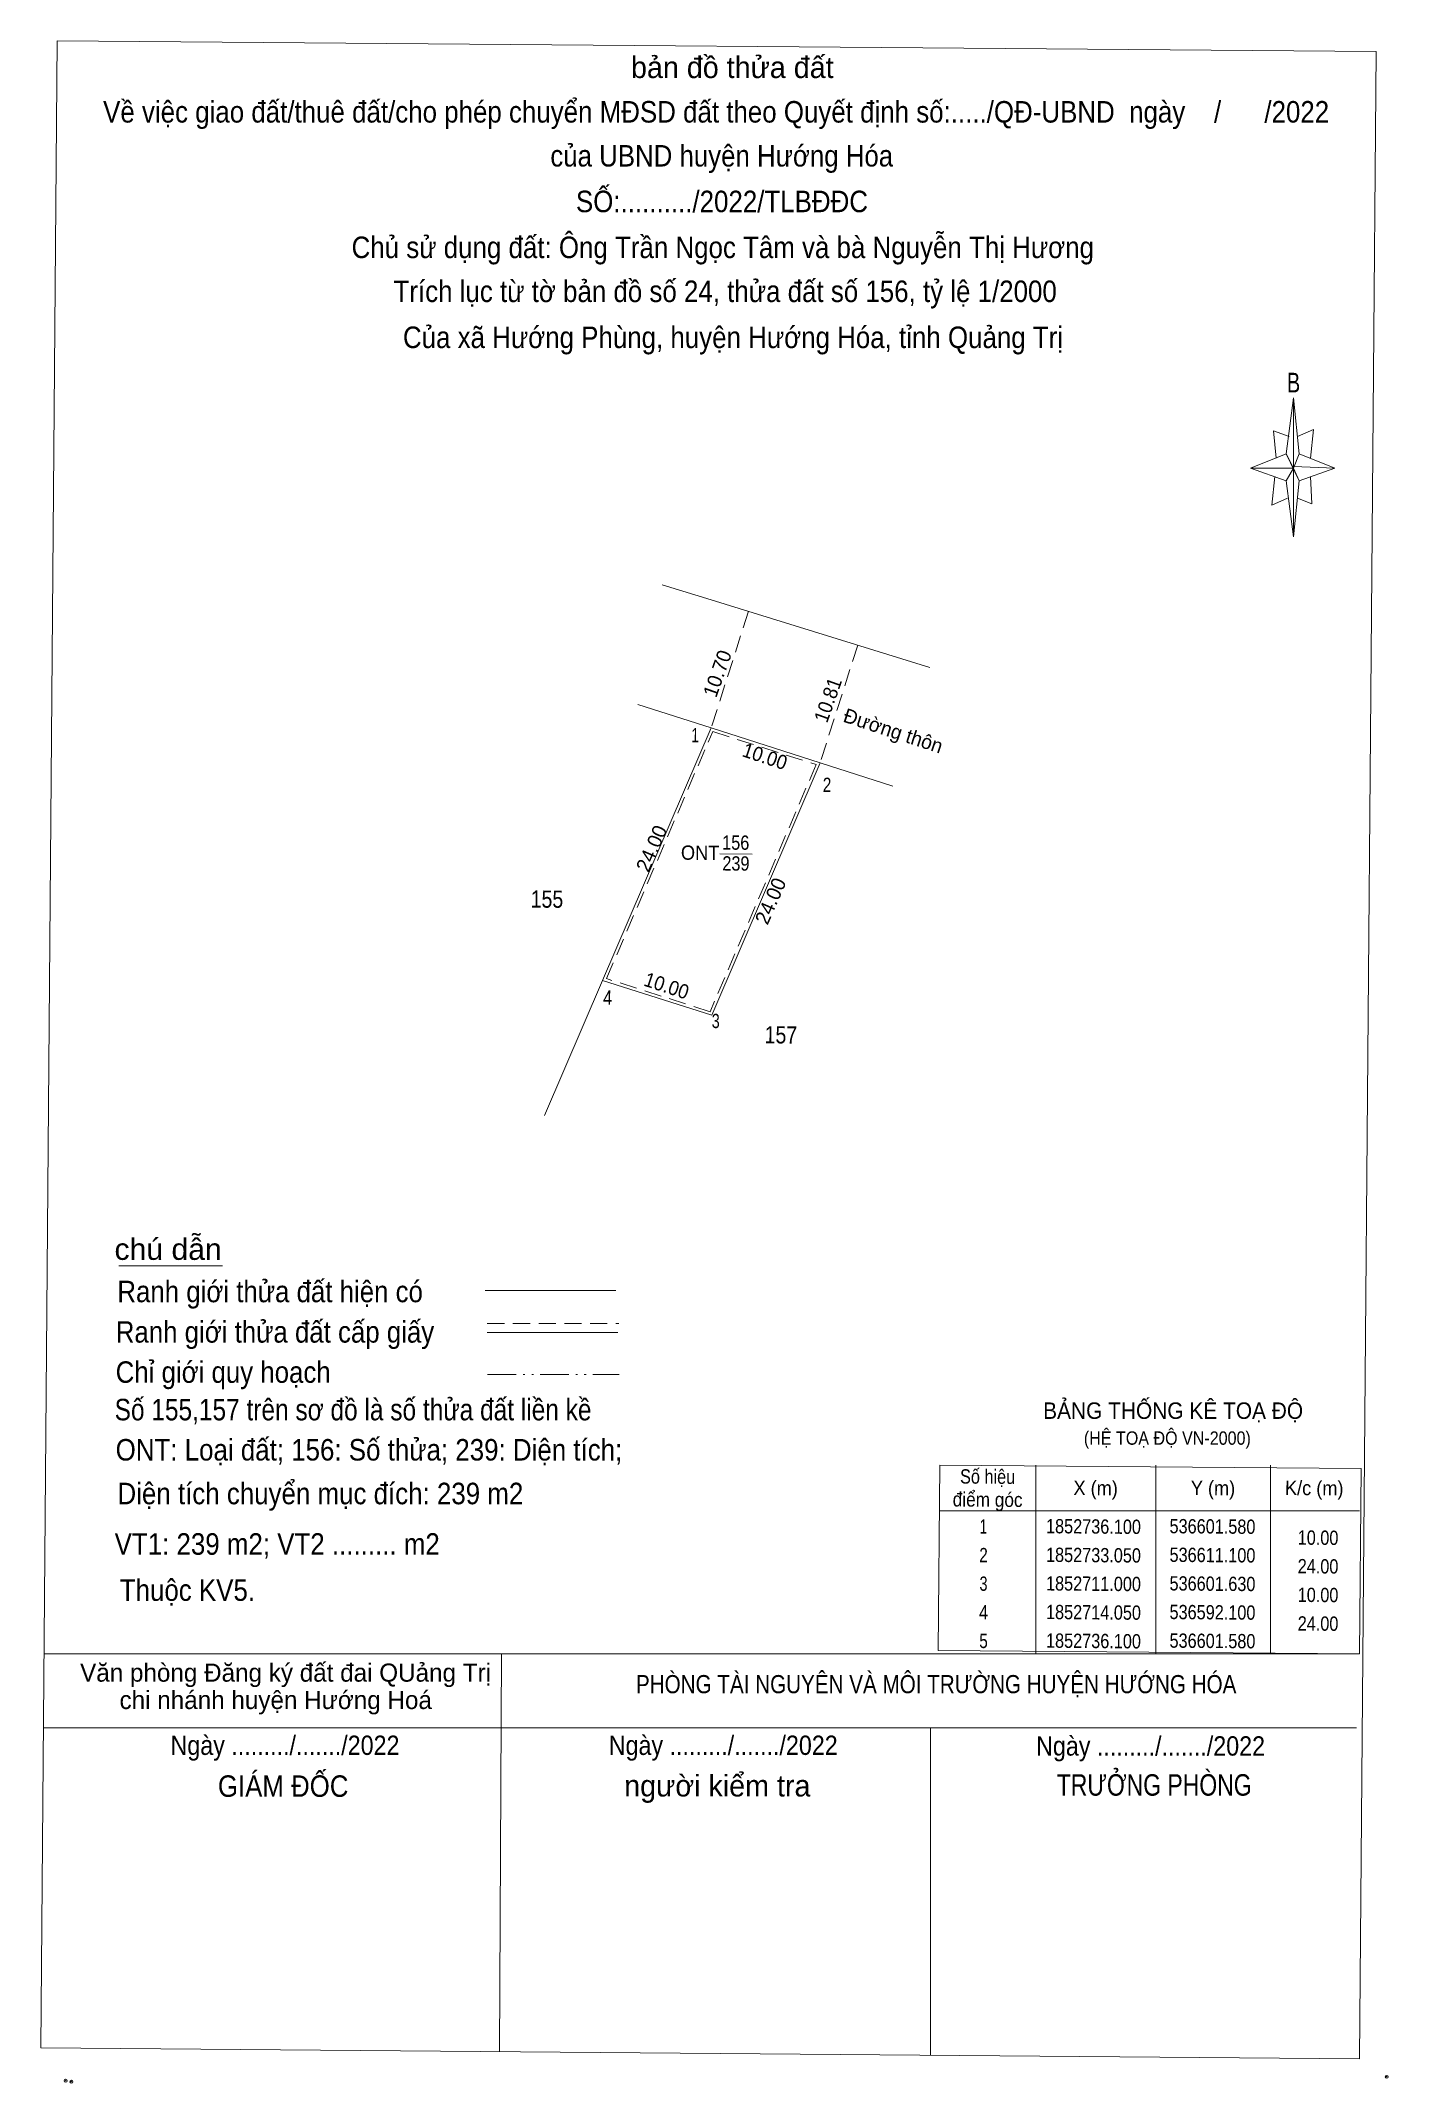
# Model space of a CAD drawing. Header units: metres. Extents: x 536543 to 536661, y 1852618 to 1852796.
import ezdxf
from ezdxf.enums import TextEntityAlignment as Align

# ---------------------------------------------------------------- set-up
doc = ezdxf.new("R2010")
doc.units = ezdxf.units.M
doc.header["$LTSCALE"] = 0.5
doc.header["$PDMODE"] = 32
doc.header["$PDSIZE"] = 0.25
doc.linetypes.add('DASH_DOUBLE_DOT', pattern=[9.2, 5, -1.2, 0.3, -1.2, 0.3, -1.2])
doc.linetypes.add('MEDIUM_DASHED', pattern=[4.5, 3, -1.5])
for name, color, linetype, lineweight in [('1', 7, 'Continuous', 13), ('10', 7, 'Continuous', 13), ('17', 7, 'Continuous', 13), ('5', 7, 'Continuous', 13), ('6', 7, 'Continuous', 13), ('63', 7, 'Continuous', 13)]:
    doc.layers.add(name, color=color, linetype=linetype, lineweight=lineweight)

msp = doc.modelspace()

# ---------------------------------------------------------------- linework, layer by layer
at = {"layer": '1'}
msp.add_lwpolyline([(536601.58, 1852736.1), (536611.1, 1852733.05), (536601.63, 1852711), (536592.1, 1852714.05)], close=True, dxfattribs=at)
msp.add_lwpolyline([(536601.58, 1852736.1), (536611.1, 1852733.05), (536601.63, 1852711), (536592.1, 1852714.05)], close=True, dxfattribs=at)
at = {"layer": '1', "linetype": 'MEDIUM_DASHED'}
msp.add_lwpolyline([(536601.72, 1852735.79), (536610.76, 1852732.9), (536601.49, 1852711.31), (536592.44, 1852714.2)], close=True, dxfattribs=at)
at = {"layer": '10'}
for p, q in [((536611.1, 1852733.05), (536617.47, 1852731.01)), ((536587.01, 1852702.24), (536592.09, 1852714.05))]:
    msp.add_line(p, q, dxfattribs=at)
at = {"layer": '17'}
msp.add_line((536549.83, 1852689.12), (536558.89, 1852689.12), dxfattribs=at)
at = {"layer": '5'}
for p, q in [((536651.84, 1852760.06), (536652.47, 1852764.93)), ((536652.97, 1852760.06), (536656.09, 1852758.8)), ((536651.84, 1852757.68), (536648.72, 1852758.8)), ((536652.97, 1852757.68), (536652.47, 1852752.8)), ((536653.97, 1852758.06), (536654.09, 1852755.68)), ((536654.09, 1852755.68), (536652.84, 1852756.18)), ((536583.08, 1852620.45), (536583.26, 1852655.2)), ((536543.23, 1852648.76), (536658, 1852648.76)), ((536545.76, 1852648.76), (536658, 1852648.76)), ((536545.76, 1852648.76), (536658, 1852648.76)), ((536620.76, 1852620.15), (536620.76, 1852648.76))]:
    msp.add_line(p, q, dxfattribs=at)
for points in [[(536652.47, 1852764.93), (536652.97, 1852760.06), (536652.47, 1852758.8)], [(536652.47, 1852758.8), (536648.72, 1852758.8), (536651.84, 1852760.06), (536652.97, 1852757.68), (536656.09, 1852758.8), (536652.47, 1852758.93)], [(536652.47, 1852758.8), (536652.47, 1852752.8), (536651.84, 1852757.68)]]:
    msp.add_lwpolyline(points, close=True, dxfattribs=at)
for points in [[(536652.09, 1852761.56), (536650.72, 1852762.06), (536650.97, 1852759.68)], [(536652.84, 1852761.56), (536654.22, 1852762.18), (536653.97, 1852759.68)], [(536652.47, 1852758.8), (536651.84, 1852760.06), (536648.72, 1852758.8)], [(536652.47, 1852758.8), (536652.97, 1852757.68), (536656.09, 1852758.8)], [(536650.84, 1852758.06), (536650.59, 1852755.56), (536651.97, 1852756.18)]]:
    msp.add_lwpolyline(points, dxfattribs=at)
for p in [(536545.17, 1852617.92), (536545.67, 1852617.83)]:
    msp.add_point(p, dxfattribs=at)
at = {"layer": '6'}
for p, q in [((536581.83, 1852686.95), (536593.26, 1852686.95)), ((536582.01, 1852683.29), (536593.43, 1852683.29)), ((536543.28, 1852655.2), (536658.26, 1852655.2))]:
    msp.add_line(p, q, dxfattribs=at)
at = {"layer": '6', "linetype": 'MEDIUM_DASHED'}
msp.add_line((536582.01, 1852684.06), (536593.51, 1852684.06), dxfattribs=at)
at = {"layer": '6'}
msp.add_point((536660.63, 1852618.26), dxfattribs=at)
at = {"layer": '63', "linetype": 'MEDIUM_DASHED'}
for p, q in [((536604.85, 1852746.29), (536601.58, 1852736.1)), ((536614.4, 1852743.34), (536611.1, 1852733.05))]:
    msp.add_line(p, q, dxfattribs=at)
at = {"layer": '63'}
for p, q in [((536601.58, 1852736.1), (536595.19, 1852738.15)), ((536602.35, 1852725.09), (536605.16, 1852725.07)), ((536629.96, 1852671.7), (536629.96, 1852655.2)), ((536640.46, 1852671.7), (536640.46, 1852655.2)), ((536650.46, 1852671.7), (536650.46, 1852655.2)), ((536621.56, 1852667.7), (536658.26, 1852667.7))]:
    msp.add_line(p, q, dxfattribs=at)
at = {"layer": '63', "linetype": 'DASH_DOUBLE_DOT'}
msp.add_line((536582.05, 1852679.63), (536593.55, 1852679.63), dxfattribs=at)
at = {"layer": '63'}
for points in [[(536544.44, 1852796.13), (536659.7, 1852795.19), (536658.26, 1852619.84), (536543, 1852620.78)], [(536621.56, 1852671.7), (536658.39, 1852671.4), (536658.26, 1852655.2), (536621.43, 1852655.5)]]:
    msp.add_lwpolyline(points, close=True, dxfattribs=at)
msp.add_lwpolyline([(536597.3, 1852748.61), (536601.59, 1852747.29), (536620.71, 1852741.39)], dxfattribs=at)

# ---------------------------------------------------------------- texts
at = {"layer": '1'}
for s, height, width, p in [('156', 1.25, 0.85, (536603.7299, 1852725.4602)), ('ONT', 1.25, 0.95, (536600.6149, 1852724.5764)), ('239', 1.25, 0.85, (536603.7449, 1852723.6402)), ('155', 1.5, 0.85, (536587.2289, 1852720.3984)), ('157', 1.5, 0.85, (536607.6739, 1852708.5383))]:
    msp.add_text(s, height=height, rotation=359.531, dxfattribs=dict(at, width=width)).set_placement(p, align=Align.CENTER)
for s, height, width, p in [('BẢNG THỐNG KÊ TOẠ ĐỘ ', 1.437, 0.95, (536642.215, 1852675.74)), ('(HỆ TOẠ ĐỘ VN-2000)', 1.167, 0.9, (536641.455, 1852673.48))]:
    msp.add_text(s, height=height, dxfattribs=dict(at, width=width)).set_placement(p, align=Align.CENTER)
at = {"layer": '5'}
for s, p in [('bản đồ thửa đất', (536603.435, 1852792.88)), ('người kiểm tra', (536602.125, 1852642.75))]:
    msp.add_text(s, height=1.875, dxfattribs=at).set_placement(p, align=Align.CENTER)
for s, height, width, p in [('Về việc giao đất/thuê đất/cho phép chuyển MĐSD đất theo Quyết định số:...../QĐ-UBND  ngày    /      /2022', 1.88, 0.9, (536602.02, 1852788.99)), ('của UBND huyện Hướng Hóa', 1.875, 0.9, (536602.51, 1852785.15)), ('SỐ:........../2022/TLBĐĐC', 1.88, 0.9, (536602.53, 1852781.16)), ('Chủ sử dụng đất: Ông Trần Ngọc Tâm và bà Nguyễn Thị Hương', 1.88, 0.9, (536602.6, 1852777.15)), ('Trích lục từ tờ bản đồ số 24, thửa đất số 156, tỷ lệ 1/2000 ', 1.88, 0.9, (536603.125, 1852773.31)), ('Của xã Hướng Phùng, huyện Hướng Hóa, tỉnh Quảng Trị', 1.88, 0.9, (536603.495, 1852769.29)), ('B', 1.722, 0.75, (536652.49, 1852765.41)), ('Ngày ........./......./2022', 1.69, 0.9, (536564.34, 1852646.38)), ('Ngày ........./......./2022', 1.69, 0.9, (536602.64, 1852646.38)), ('Ngày ........./......./2022', 1.69, 0.9, (536639.99, 1852646.32)), ('GIÁM ĐỐC', 1.875, 0.9, (536564.18, 1852642.72)), ('TRƯỞNG PHÒNG', 1.875, 0.8, (536640.305, 1852642.82))]:
    msp.add_text(s, height=height, dxfattribs=dict(at, width=width)).set_placement(p, align=Align.CENTER)
at = {"layer": '6'}
for s, height, width, p in [('chú dẫn', 1.875, 1.05, (536549.44, 1852689.63)), ('Ranh giới thửa đất hiện có ', 1.875, 0.9, (536549.69, 1852685.93)), ('Ranh giới thửa đất cấp giấy', 1.875, 0.9, (536549.55, 1852682.4)), ('Chỉ giới quy hoạch', 1.875, 0.9, (536549.54, 1852678.89)), ('Số 155,157 trên sơ đồ là số thửa đất liền kề', 1.88, 0.85, (536549.45, 1852675.61)), ('ONT: Loại đất; 156: Số thửa; 239: Diện tích;', 1.88, 0.9, (536549.54, 1852672.1)), ('Diện tích chuyển mục đích: 239 m2  ', 1.88, 0.9, (536549.7, 1852668.28)), ('VT1: 239 m2; VT2 ......... m2', 1.88, 0.9, (536549.45, 1852663.87)), ('Thuộc KV5.', 1.88, 0.9, (536549.9, 1852659.84))]:
    msp.add_text(s, height=height, dxfattribs=dict(at, width=width)).set_placement(p)
for s, p in [(' Văn phòng Đăng ký đất đai QUảng Trị', (536564.095, 1852652.78)), ('chi nhánh huyện Hướng Hoá', (536563.53, 1852650.39))]:
    msp.add_text(s, height=1.584, dxfattribs=at).set_placement(p, align=Align.CENTER)
at = {"layer": '6', "width": 0.85}
msp.add_text('PHÒNG TÀI NGUYÊN VÀ MÔI TRƯỜNG HUYỆN HƯỚNG HÓA', height=1.587, dxfattribs=at).set_placement((536621.25, 1852651.77), align=Align.CENTER)
at = {"layer": '63'}
for s, rotation, p in [('10.70', 70.471, (536602.7196, 1852740.6461)), ('Đường thôn', 341.766, (536617.3044, 1852735.2603)), ('24.00', 66.266, (536596.9513, 1852725.3235)), ('24.00', 66.288, (536607.3505, 1852720.7337))]:
    msp.add_text(s, height=1.25, rotation=rotation, dxfattribs=at).set_placement(p, align=Align.CENTER)
for s, rotation, width, p in [('10.81', 70.471, 0.95, (536612.3783, 1852738.3361)), ('10.00', 341.766, 0.95, (536606.0894, 1852733.0277)), ('10.00', 341.784, 0.95, (536597.4996, 1852712.9883)), ('Số hiệu', 359.531, 0.85, (536625.7449, 1852670.0703)), ('điểm góc', 359.531, 0.9, (536625.7449, 1852668.0655)), ('X (m)', 359.531, 0.95, (536635.1849, 1852669.0742)), ('Y (m)', 359.531, 0.95, (536645.4399, 1852669.0742)), ('K/c (m)', 359.531, 0.95, (536654.2899, 1852669.0694)), ('1', 359.531, 0.7, (536625.3799, 1852665.7174)), ('1852736.100', 359.531, 0.85, (536634.9949, 1852665.715)), ('536601.580', 359.531, 0.85, (536645.3949, 1852665.7183)), ('2', 359.531, 0.8, (536625.3849, 1852663.2168)), ('1852733.050', 359.531, 0.85, (536634.9949, 1852663.215)), ('536611.100', 359.531, 0.85, (536645.3949, 1852663.2183)), ('3', 359.531, 0.75, (536625.3849, 1852660.7171)), ('1852711.000', 359.531, 0.85, (536634.9949, 1852660.715)), ('536601.630', 359.531, 0.85, (536645.3949, 1852660.7183)), ('4', 359.531, 0.85, (536625.3899, 1852658.2168)), ('1852714.050', 359.531, 0.85, (536634.9949, 1852658.215)), ('536592.100', 359.531, 0.85, (536645.3949, 1852658.2183)), ('5', 359.531, 0.8, (536625.3849, 1852655.717)), ('1852736.100', 359.531, 0.85, (536634.9949, 1852655.715)), ('536601.580', 359.531, 0.85, (536645.3949, 1852655.7183))]:
    msp.add_text(s, height=1.25, rotation=rotation, dxfattribs=dict(at, width=width)).set_placement(p, align=Align.CENTER)
for s, width, p in [('1', 0.7, (536600.5098, 1852734.8448)), ('2', 0.8, (536612.0798, 1852730.5037)), ('4', 0.85, (536592.9298, 1852711.9136)), ('3', 0.75, (536602.3298, 1852709.8742)), ('10.00', 0.85, (536656.3998, 1852664.7202)), ('24.00', 0.85, (536656.3998, 1852662.2202)), ('10.00', 0.85, (536656.3998, 1852659.7202)), ('24.00', 0.85, (536656.3998, 1852657.2202))]:
    msp.add_text(s, height=1.25, rotation=359.531, dxfattribs=dict(at, width=width)).set_placement(p, align=Align.RIGHT)

doc.saveas('drawing.dxf')
